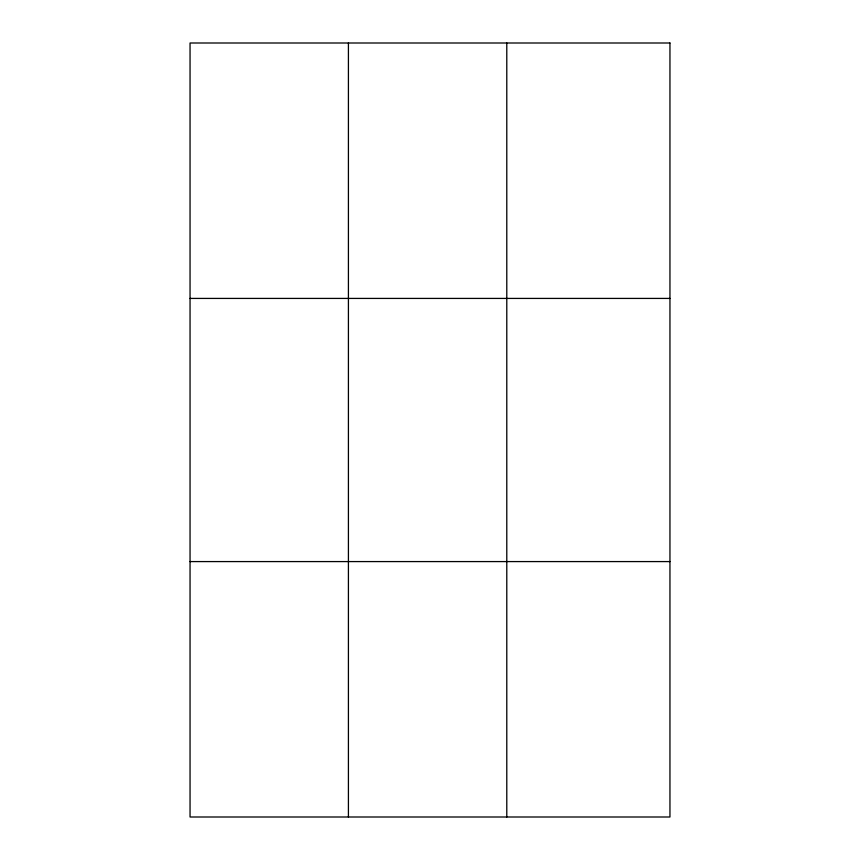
<?xml version="1.0" encoding="UTF-8"?>
<svg xmlns="http://www.w3.org/2000/svg" width="860" height="860" viewBox="0 0 860 860"><rect width="100%" height="100%" fill="white"/><g stroke="black" fill="none" stroke-linecap="round" stroke-linejoin="round"><path stroke-width="1.29" d="M348.418 817L348.418 43M506.787 817L506.787 43M190.049 298.42L669.951 298.42M190.049 561.58L669.951 561.58M669.951 43L669.951 817L190.049 817L190.049 43L669.951 43"/></g></svg>
